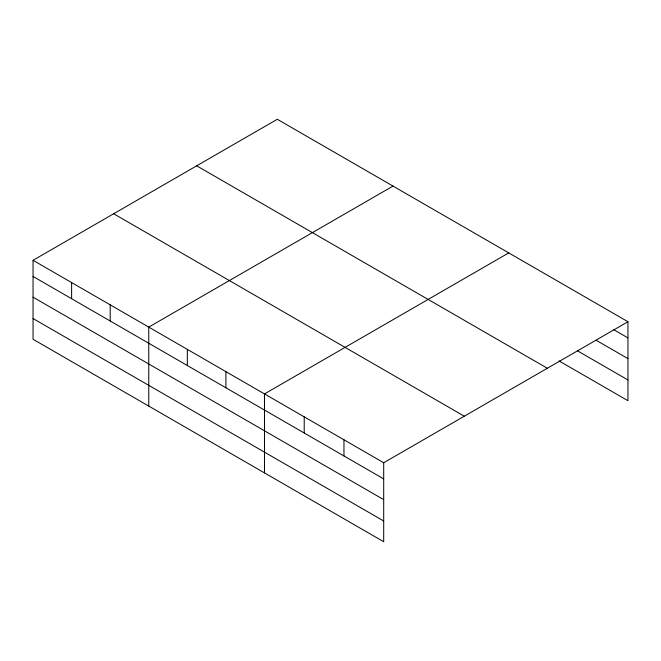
<?xml version="1.0" encoding="UTF-8"?>
<svg xmlns="http://www.w3.org/2000/svg" width="661" height="661" viewBox="0 0 661 661"><rect width="100%" height="100%" fill="white"/><g stroke="black" fill="none" stroke-linecap="round" stroke-linejoin="round"><path stroke-width="0.99" d="M33.05 260.302L383.702 462.741L383.702 541.723L33.05 339.275L33.05 260.302L277.298 119.277L627.95 321.725L627.95 400.698L559.066 360.931M393.014 186.088L148.766 327.104L148.766 406.077M508.73 252.899L264.483 393.915L264.483 472.888M383.702 462.741L627.95 321.725M613.821 329.715L627.95 337.878M596.156 340.258L627.95 358.609M577.615 350.908L627.95 379.968M196.697 165.82L547.349 368.26M113.651 213.759L464.303 416.207M33.05 276.447L383.702 478.895M33.05 297.177L383.702 499.625M33.05 318.544L383.702 520.984M343.96 439.796L343.96 455.95M304.217 416.86L304.217 433.005M225.905 371.639L225.905 387.792M187.336 349.372L187.336 365.525M110.197 304.837L110.197 320.982M71.619 282.569L71.619 298.714"/></g></svg>
